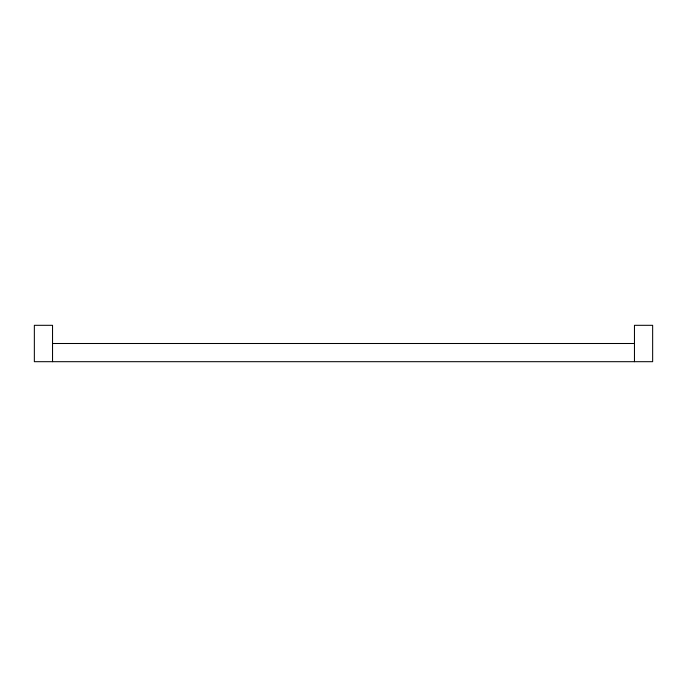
<?xml version="1.0" encoding="UTF-8"?>
<svg xmlns="http://www.w3.org/2000/svg" width="687" height="687" viewBox="0 0 687 687"><rect width="100%" height="100%" fill="white"/><g stroke="black" fill="none" stroke-linecap="round" stroke-linejoin="round"><path stroke-width="1.03" d="M52.538 343.5L634.462 343.5M634.462 361.688L634.462 325.312L652.65 325.312L652.65 361.688L34.35 361.688L34.35 325.312L52.538 325.312L52.538 361.688"/></g></svg>
